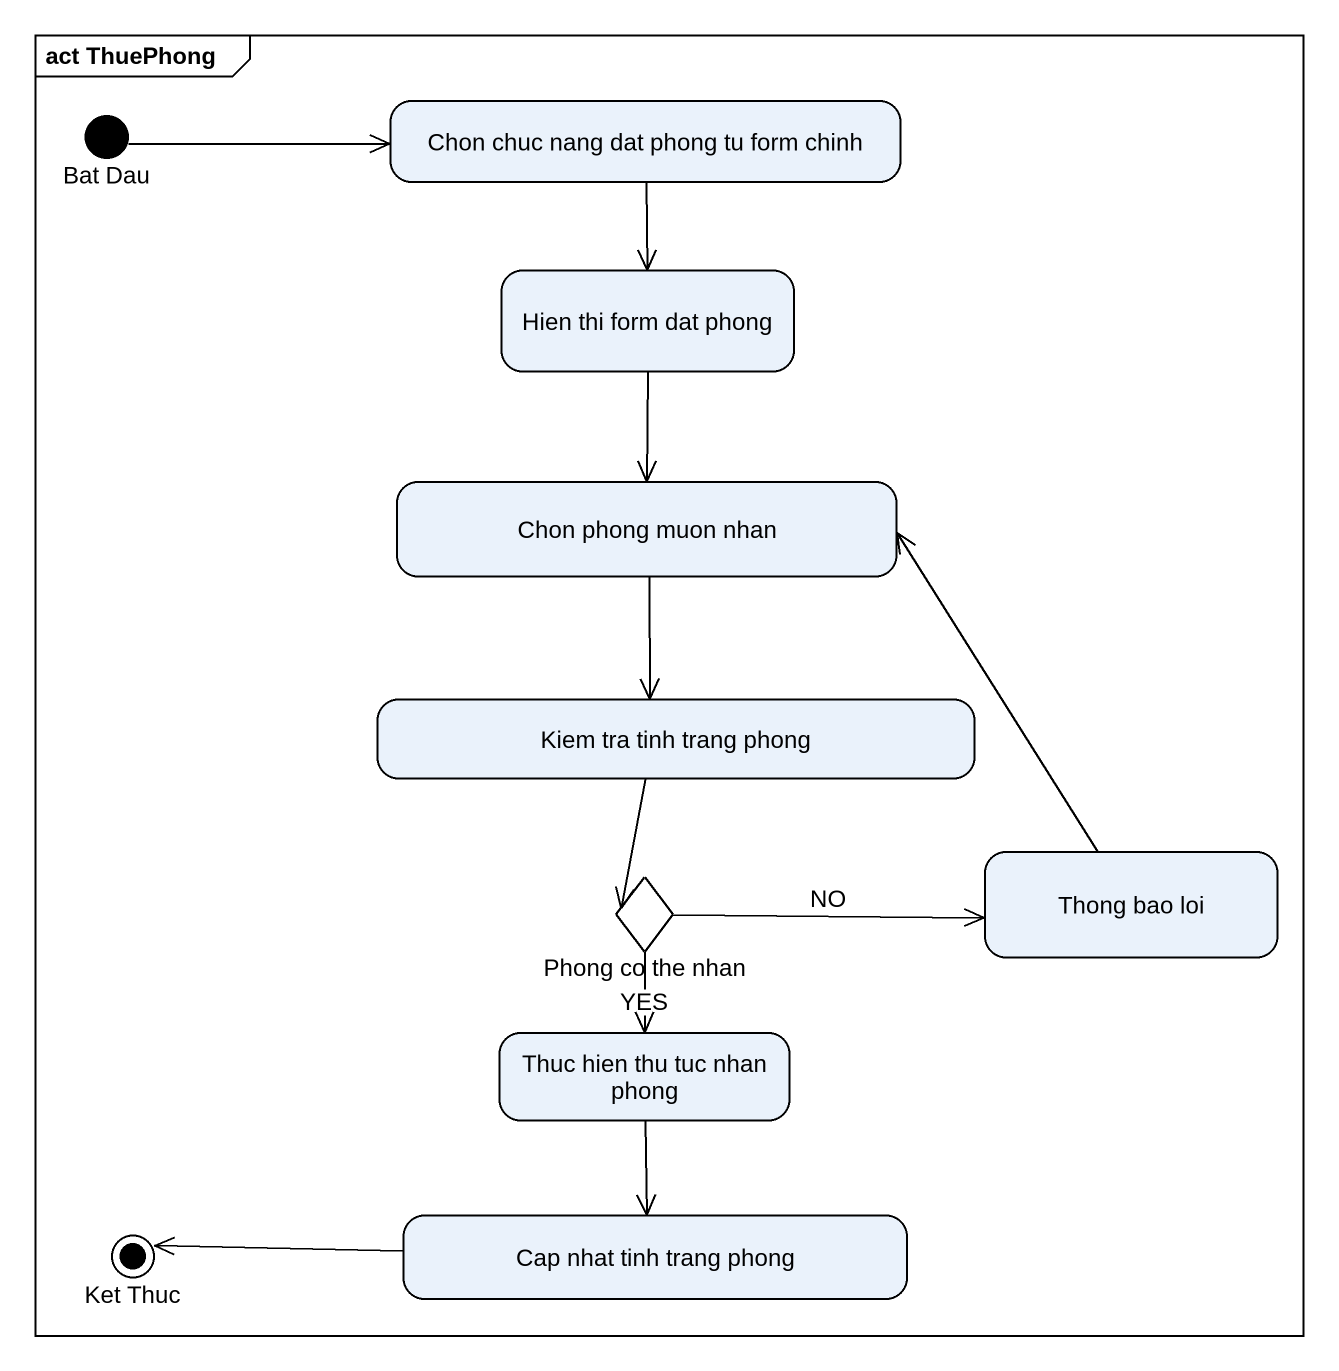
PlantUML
@startuml
mainframe act ThuePhong
hide empty description
state "Bat Dau" as Bat_Dau <<start>>
state "Chon chuc nang dat phong tu form chinh" as Chon_chuc_nang_dat_phong_tu
state "Hien thi form dat phong" as Hien_thi_form_dat_phong
state "Chon phong muon nhan" as Chon_phong_muon_nhan
state "Kiem tra tinh trang phong" as Kiem_tra_tinh_trang_phong
state "Phong co the nhan" as Phong_co_the_nhan <<choice>>
state "Thong bao loi" as Thong_bao_loi
state "Thuc hien thu tuc nhan phong" as Thuc_hien_thu_tuc_nhan_phong
state "Ket Thuc" as Ket_Thuc <<end>>
state "Cap nhat tinh trang phong" as Cap_nhat_tinh_trang_phong
Bat_Dau -right-> Chon_chuc_nang_dat_phong_tu
Chon_chuc_nang_dat_phong_tu --> Hien_thi_form_dat_phong
Hien_thi_form_dat_phong --> Chon_phong_muon_nhan
Chon_phong_muon_nhan --> Kiem_tra_tinh_trang_phong
Kiem_tra_tinh_trang_phong --> Phong_co_the_nhan
Phong_co_the_nhan -right-> Thong_bao_loi : NO
Phong_co_the_nhan --> Thuc_hien_thu_tuc_nhan_phong : YES
Thong_bao_loi -up-> Chon_phong_muon_nhan
Thuc_hien_thu_tuc_nhan_phong --> Cap_nhat_tinh_trang_phong
Cap_nhat_tinh_trang_phong -left-> Ket_Thuc
@enduml
